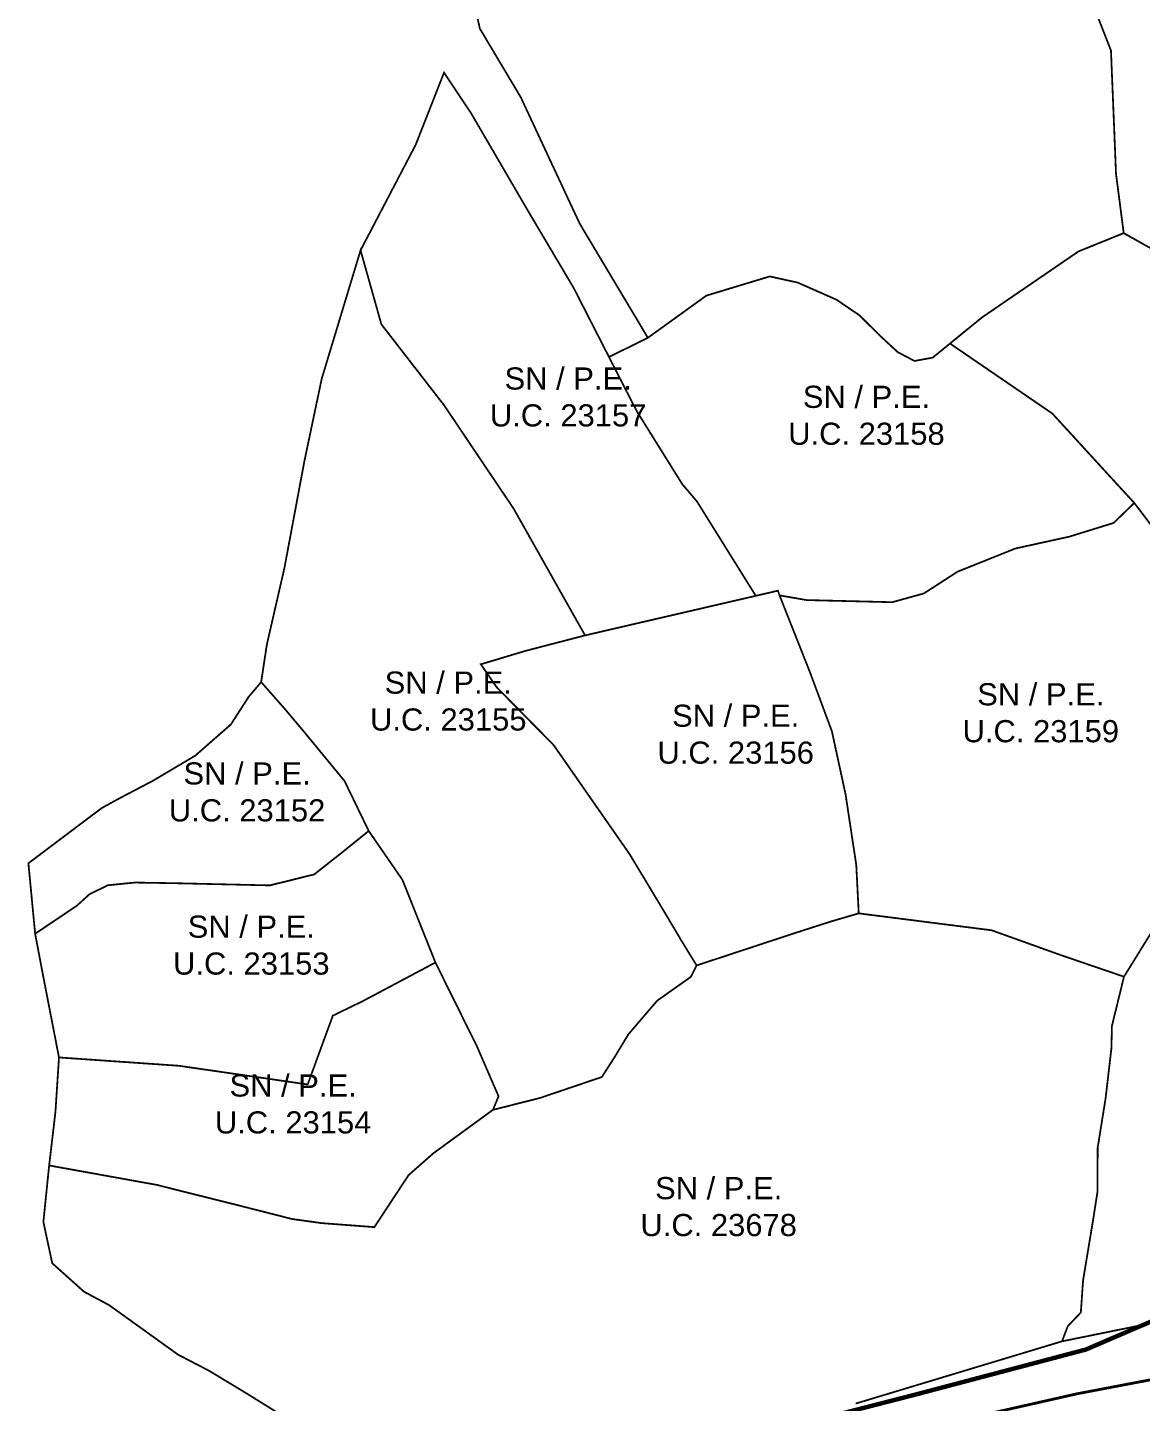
# Model space of a CAD drawing. Header units: metres. Extents: x 561401 to 594056, y 8460144 to 8508504.
# Drawn here: x 586892.5 to 587018.2, y 8499466 to 8499621.3 of the extents above; entities that cross this region are included whole.
import ezdxf

# ---------------------------------------------------------------- set-up
doc = ezdxf.new("R2010")
doc.units = ezdxf.units.M
for name, color, linetype in [('1.1. DERECHO DE VIA', 230, 'Continuous'), ('1.1. VIA EXISTENTE', 252, 'Continuous'), ('1.2. AFECTADOS BASE GRAFICA GORE', 76, 'Continuous'), ('1.2. BASE GRAFICA GORE', 76, 'Continuous'), ('1.3 ETIQUETA P.E. Y U.C.', 1, 'Continuous')]:
    doc.layers.add(name, color=color, linetype=linetype)
doc.styles.add('Arial', font='arial.ttf', dxfattribs={"height": 1})

msp = doc.modelspace()

# ---------------------------------------------------------------- linework, layer by layer
at = {"layer": '1.1. DERECHO DE VIA', "color": 230, "linetype": 'Continuous', "lineweight": 40, "ltscale": 0.2, "const_width": 0.5}
msp.add_lwpolyline([(586973.2, 8499461.88), (586992.57, 8499466.86), (587011.9, 8499471.97), (587030.27, 8499479.86), (587048.08, 8499488.92), (587063.82, 8499501.26), (587078.48, 8499514.85), (587093.81, 8499527.7), (587110.11, 8499539.24), (587128.43, 8499547.07), (587148.33, 8499547.97), (587167.05, 8499544.63)], dxfattribs=at)
at = {"layer": '1.1. VIA EXISTENTE', "color": 253, "linetype": 'Continuous', "lineweight": 40, "ltscale": 0.2, "true_color": 0x84a4a6}
msp.add_lwpolyline([(587161.77, 8499535.47), (587157.99, 8499536.53), (587151.2, 8499537.58), (587140.06, 8499538.01), (587131.54, 8499538.21), (587124.93, 8499537.78), (587119.35, 8499536.39), (587114.25, 8499533.87), (587108.6, 8499528.94), (587102.84, 8499522.56), (587097.07, 8499515.76), (587087.34, 8499505.53), (587080.94, 8499498.96), (587070.77, 8499489.82), (587067.41, 8499487.17), (587058.79, 8499481.52), (587052.25, 8499477.15), (587047.34, 8499474.45), (587042.22, 8499472.96), (587033.01, 8499471.17), (587018.02, 8499468.34), (587010.88, 8499466.96), (587000.26, 8499464.56)], dxfattribs=at)
at = {"layer": '1.2. AFECTADOS BASE GRAFICA GORE', "color": 64, "linetype": 'Continuous', "lineweight": -3, "const_width": 0.2}
for points in [[(587021.1, 8499521.97), (587016.22, 8499514.08), (587014.86, 8499508.53), (587014.8, 8499505.99), (587014.14, 8499500.31), (587013.25, 8499494.77), (587013.22, 8499489.75), (587012.75, 8499486.72), (587011.6, 8499479.77), (587011.35, 8499476.16), (587009.88, 8499474.62), (587009.22, 8499472.9), (587009.22, 8499472.9), (587021.11, 8499475.32)], [(586985.93, 8499465.87), (587009.22, 8499472.9), (587009.88, 8499474.62), (587011.35, 8499476.16), (587011.6, 8499479.77), (587012.75, 8499486.72), (587013.22, 8499489.75), (587013.25, 8499494.77), (587014.14, 8499500.31), (587014.8, 8499505.99), (587014.86, 8499508.53), (587016.22, 8499514.08), (587009.08, 8499516.52), (587001.28, 8499519.32), (586986.28, 8499521.23), (586983.13, 8499520.31), (586979.21, 8499519.05), (586967.98, 8499515.35), (586967.33, 8499514.06), (586963.53, 8499511.37), (586960.28, 8499507.57), (586958.7, 8499504.96), (586957.28, 8499502.75), (586950.32, 8499500.39), (586944.99, 8499499.04), (586940.59, 8499495.83), (586938.26, 8499494.13), (586935.47, 8499491.67), (586931.61, 8499485.8), (586925.65, 8499486.25), (586922.3, 8499486.72), (586917.87, 8499487.85), (586907.04, 8499490.57), (586894.9, 8499492.76), (586894.25, 8499486.39), (586894.25, 8499486.39), (586895.25, 8499481.72), (586898.83, 8499478.51), (586901.67, 8499476.99), (586909.45, 8499471.4), (586912.93, 8499469.59), (586917.09, 8499467.08), (586922.27, 8499463.86)]]:
    msp.add_lwpolyline(points, dxfattribs=at)
at = {"layer": '1.2. BASE GRAFICA GORE', "color": 64, "linetype": 'Continuous', "lineweight": -3, "const_width": 0.2}
for points in [[(587014.88, 8499615.51), (587015.32, 8499604.73), (587016.19, 8499598.05), (587020.52, 8499595.61), (587030.42, 8499595.84), (587044.68, 8499596.74), (587052.59, 8499597.82), (587053.69, 8499597.97), (587052.79, 8499599.29), (587052.54, 8499602.18), (587052.28, 8499610.82), (587051.71, 8499623.36), (587049.91, 8499638.08), (587046.59, 8499645.09), (587040.69, 8499656.65), (587030.17, 8499674.21), (587030.02, 8499674.85), (587011.63, 8499663.8), (586993.38, 8499654.35), (586991.48, 8499652.65), (587011.22, 8499627.7), (587014.75, 8499618.67), (587014.88, 8499615.51)], [(586930.05, 8499596.11), (586932.4, 8499587.75), (586939.5, 8499578.58), (586947.33, 8499566.93), (586955.39, 8499552.62), (586974.66, 8499557.09), (586968.03, 8499567.73), (586966.37, 8499569.69), (586961.23, 8499577.93), (586958.09, 8499584.06), (586954.1, 8499591.87), (586949.05, 8499600.39), (586942.49, 8499611.65), (586939.47, 8499616.17), (586936.27, 8499608.02), (586930.05, 8499596.11)], [(586918.83, 8499547.35), (586921.43, 8499544.4), (586923.56, 8499541.87), (586928.24, 8499536.18), (586930.97, 8499530.54), (586934.78, 8499525.01), (586938.5, 8499515.68), (586943.16, 8499506.27), (586945.63, 8499500.57), (586944.99, 8499499.04), (586950.32, 8499500.39), (586957.28, 8499502.75), (586958.7, 8499504.96), (586960.28, 8499507.57), (586963.53, 8499511.37), (586967.33, 8499514.06), (586967.98, 8499515.35), (586966.24, 8499518.19), (586964.28, 8499521.5), (586960.43, 8499527.9), (586951.84, 8499540.24), (586945.41, 8499546.77), (586943.63, 8499549.36), (586948.62, 8499550.86), (586955.39, 8499552.62), (586947.33, 8499566.93), (586939.5, 8499578.58), (586932.4, 8499587.75), (586930.05, 8499596.11), (586925.67, 8499581.62), (586923.72, 8499572.35), (586921.46, 8499560.25), (586919.48, 8499551.62), (586918.83, 8499547.35)], [(586958.09, 8499584.06), (586961.23, 8499577.93), (586966.37, 8499569.69), (586968.03, 8499567.73), (586974.66, 8499557.09), (586977.16, 8499557.67), (586977.34, 8499557.14), (586980.4, 8499556.61), (586990.06, 8499556.37), (586993.64, 8499557.36), (586997.42, 8499559.81), (587003.95, 8499562.43), (587010.04, 8499563.77), (587015.05, 8499565.32), (587017.38, 8499567.58), (587014.24, 8499571), (587008.14, 8499577.67), (586996.58, 8499585.58), (586994.63, 8499583.99), (586992.58, 8499583.61), (586990.69, 8499584.6), (586988.77, 8499586.38), (586986.37, 8499588.76), (586983.77, 8499590.53), (586979.4, 8499592.46), (586976.24, 8499593.16), (586969.08, 8499590.99), (586962.48, 8499586.23), (586958.09, 8499584.06)], [(586943.63, 8499549.36), (586945.41, 8499546.77), (586951.84, 8499540.24), (586960.43, 8499527.9), (586964.28, 8499521.5), (586966.24, 8499518.19), (586967.98, 8499515.35), (586979.21, 8499519.05), (586983.13, 8499520.31), (586986.28, 8499521.23), (586986, 8499526.71), (586984.79, 8499534.69), (586983.25, 8499541.79), (586980.78, 8499548.45), (586977.34, 8499557.14), (586977.16, 8499557.67), (586974.66, 8499557.09), (586955.39, 8499552.62), (586948.62, 8499550.86), (586943.63, 8499549.36)], [(586892.56, 8499526.89), (586893.32, 8499518.93), (586898.02, 8499522.09), (586899.46, 8499523.4), (586901.55, 8499524.41), (586904.58, 8499524.71), (586908.93, 8499524.64), (586919.81, 8499524.39), (586924.82, 8499525.63), (586928.09, 8499528.21), (586930.97, 8499530.54), (586928.24, 8499536.18), (586923.56, 8499541.87), (586921.43, 8499544.4), (586918.83, 8499547.35), (586917.41, 8499545.67), (586915.41, 8499542.56), (586911.39, 8499539.04), (586906.61, 8499536.2), (586903.17, 8499534.4), (586900.86, 8499533.14), (586892.56, 8499526.89)], [(586893.32, 8499518.93), (586894.15, 8499514.55), (586896.01, 8499504.96), (586909.53, 8499504.02), (586924.08, 8499501.91), (586926.92, 8499509.68), (586930.28, 8499511.31), (586938.5, 8499515.68), (586934.78, 8499525.01), (586930.97, 8499530.54), (586928.09, 8499528.21), (586924.82, 8499525.63), (586919.81, 8499524.39), (586908.93, 8499524.64), (586904.58, 8499524.71), (586901.55, 8499524.41), (586899.46, 8499523.4), (586898.02, 8499522.09), (586893.32, 8499518.93)], [(586894.9, 8499492.76), (586907.04, 8499490.57), (586917.87, 8499487.85), (586922.3, 8499486.72), (586925.65, 8499486.25), (586931.61, 8499485.8), (586935.47, 8499491.67), (586938.26, 8499494.13), (586940.59, 8499495.83), (586944.99, 8499499.04), (586945.63, 8499500.57), (586943.16, 8499506.27), (586938.5, 8499515.68), (586930.28, 8499511.31), (586926.92, 8499509.68), (586924.08, 8499501.91), (586909.53, 8499504.02), (586896.01, 8499504.96), (586895.61, 8499498.79), (586894.9, 8499492.76)]]:
    msp.add_lwpolyline(points, close=True, dxfattribs=at)
for points in [[(586941.91, 8499628.65), (586943.51, 8499621.15), (586948.14, 8499613.38), (586954.79, 8499599.11), (586962.48, 8499586.23), (586962.48, 8499586.23), (586969.08, 8499590.99), (586976.24, 8499593.16), (586979.4, 8499592.46), (586983.77, 8499590.53), (586986.37, 8499588.76), (586988.77, 8499586.38), (586990.69, 8499584.6), (586992.58, 8499583.61), (586994.63, 8499583.99), (586996.58, 8499585.58), (587000.21, 8499588.54), (587011.08, 8499595.98), (587016.19, 8499598.05), (587015.32, 8499604.73), (587014.88, 8499615.51), (587014.75, 8499618.67), (587011.22, 8499627.7)], [(587020.52, 8499595.61), (587016.19, 8499598.05), (587011.08, 8499595.98), (587000.21, 8499588.54), (586996.58, 8499585.58), (586996.58, 8499585.58), (587008.14, 8499577.67), (587014.24, 8499571), (587017.38, 8499567.58), (587024.17, 8499558.65)], [(587024.17, 8499558.65), (587017.38, 8499567.58), (587015.05, 8499565.32), (587010.04, 8499563.77), (587003.95, 8499562.43), (586997.42, 8499559.81), (586993.64, 8499557.36), (586990.06, 8499556.37), (586980.4, 8499556.61), (586977.34, 8499557.14), (586977.34, 8499557.14), (586980.78, 8499548.45), (586983.25, 8499541.79), (586984.79, 8499534.69), (586986, 8499526.71), (586986.28, 8499521.23), (587001.28, 8499519.32), (587009.08, 8499516.52), (587016.22, 8499514.08), (587021.1, 8499521.97)]]:
    msp.add_lwpolyline(points, dxfattribs=at)

# ---------------------------------------------------------------- texts
at = {"layer": '1.3 ETIQUETA P.E. Y U.C.', "color": 1, "char_height": 2.5, "attachment_point": 5, "style": 'Arial'}
for s, insert in [('SN / P.E.\\PU.C. 23157', (586953.48, 8499579.53)), ('SN / P.E.\\PU.C. 23158', (586987.15, 8499577.46)), ('SN / P.E.\\PU.C. 23155', (586939.95, 8499545.19)), ('SN / P.E.\\PU.C. 23159', (587006.83, 8499543.87)), ('SN / P.E.\\PU.C. 23156', (586972.39, 8499541.45)), ('SN / P.E.\\PU.C. 23152', (586917.24, 8499534.93)), ('SN / P.E.\\PU.C. 23153', (586917.72, 8499517.63)), ('SN / P.E.\\PU.C. 23154', (586922.44, 8499499.69)), ('SN / P.E.\\PU.C. 23678', (586970.47, 8499488.1))]:
    msp.add_mtext(s, dxfattribs=dict(at, insert=insert))

doc.saveas('drawing.dxf')
